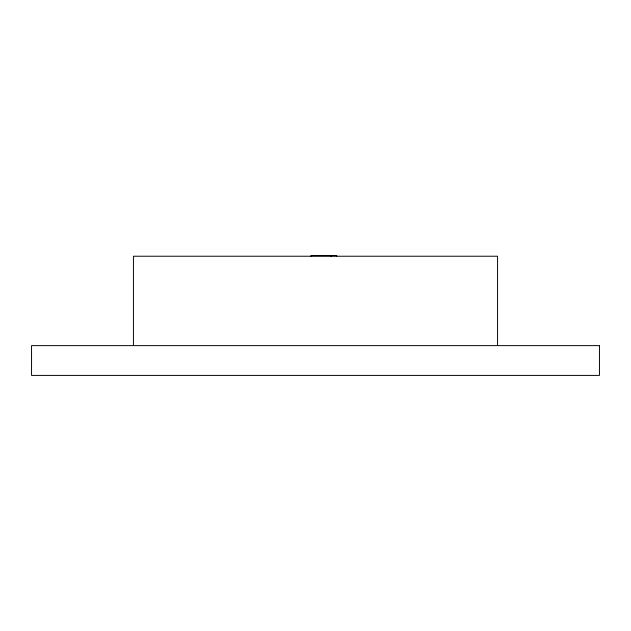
<?xml version="1.0" encoding="UTF-8"?>
<svg xmlns="http://www.w3.org/2000/svg" width="631" height="631" viewBox="0 0 631 631"><rect width="100%" height="100%" fill="white"/><g stroke="black" fill="none" stroke-linecap="round" stroke-linejoin="round"><path stroke-width="0.95" d="M497.559 345.622L497.559 256.233L133.441 256.233L133.441 345.622M336.702 256.233L336.702 255.587L310.973 255.587L310.973 256.233M330.975 255.587L330.975 256.233M599.45 345.622L31.55 345.622L31.55 375.413L599.45 375.413L599.45 345.622"/></g></svg>
